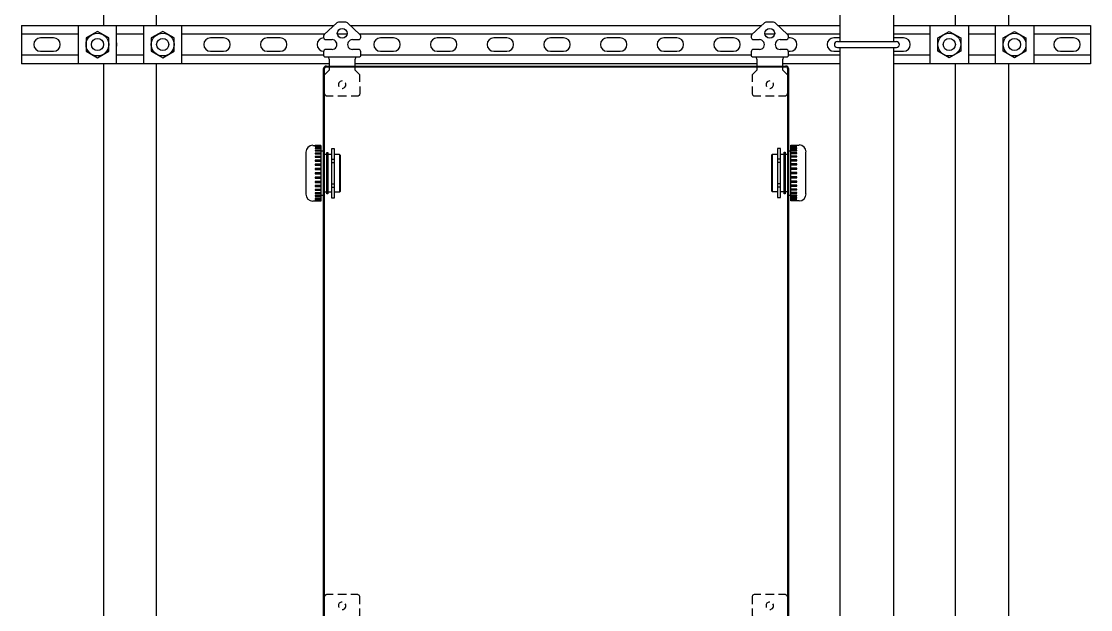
# Model space of a CAD drawing. Header units: feet. Extents: x -159 to 1687, y -48 to 1556.
# Drawn here: x 506.137 to 509.911, y 1044.633 to 1046.707 of the extents above; entities that cross this region are included whole.
import ezdxf

# ---------------------------------------------------------------- set-up
doc = ezdxf.new("R2010")
doc.units = ezdxf.units.FT
doc.header["$MEASUREMENT"] = 0
for name, color, linetype in [('E-COND-RGS', 4, 'Continuous'), ('E-EQPM-CAB', 5, 'Continuous'), ('E-EQPM-HRDW', 253, 'Continuous')]:
    doc.layers.add(name, color=color, linetype=linetype)

msp = doc.modelspace()

# ---------------------------------------------------------------- linework, layer by layer
at = {"layer": 'E-COND-RGS'}
for points in [[(509.02778, 1046.63582), (509.02778, 1048.57827)], [(509.21528, 1048.58072), (509.21528, 1046.63582)], [(506.61479, 1046.69311), (506.61479, 1047.54977), (506.42729, 1047.54977), (506.42729, 1046.69311)], [(509.43384, 1046.69311), (509.43384, 1047.54977), (509.62134, 1047.54977), (509.62134, 1046.69311)], [(509.02778, 1044.51614), (509.02778, 1046.61499)], [(509.21528, 1046.61499), (509.21528, 1044.51614)], [(506.42729, 1046.55769), (506.42729, 1044.57343)], [(506.61479, 1044.57343), (506.61479, 1046.55769)], [(509.43384, 1044.57343), (509.43384, 1046.55769)], [(509.62134, 1046.55769), (509.62134, 1044.57343)]]:
    msp.add_lwpolyline(points, dxfattribs=at)
at = {"layer": 'E-EQPM-CAB', "lineweight": 25}
for p, q in [((507.2074, 1046.58269), (507.33199, 1046.58269)), ((508.71622, 1046.58269), (508.84122, 1046.58269))]:
    msp.add_line(p, q, dxfattribs=at)
for points in [[(507.25073, 1046.70186), (507.20657, 1046.66145)], [(507.28282, 1046.70395), (507.25615, 1046.70395)], [(507.3324, 1046.66145), (507.28824, 1046.70186)], [(508.75997, 1046.70186), (508.7158, 1046.66145)], [(508.79206, 1046.70395), (508.76539, 1046.70395)], [(508.84164, 1046.66145), (508.79747, 1046.70186)], [(507.20406, 1046.6552), (507.20406, 1046.65061)], [(507.21198, 1046.64269), (507.23365, 1046.64269)], [(507.30574, 1046.64269), (507.32699, 1046.64269)], [(507.33532, 1046.65061), (507.33532, 1046.6552)], [(508.7133, 1046.6552), (508.7133, 1046.65061)], [(508.72122, 1046.64269), (508.74247, 1046.64269)], [(508.81497, 1046.64269), (508.83622, 1046.64269)], [(508.84456, 1046.65061), (508.84456, 1046.6552)], [(507.20406, 1046.59978), (507.20406, 1046.58603)], [(507.23365, 1046.60811), (507.21198, 1046.60811)], [(507.32699, 1046.60811), (507.30574, 1046.60811)], [(507.33532, 1046.58603), (507.33532, 1046.59978)], [(508.7133, 1046.59978), (508.7133, 1046.58603)], [(508.74247, 1046.60811), (508.72122, 1046.60811)], [(508.83622, 1046.60811), (508.81497, 1046.60811)], [(508.84456, 1046.58603), (508.84456, 1046.59978)], [(507.22365, 1046.57269), (507.22365, 1046.53519), (507.2074, 1046.51852)], [(507.22032, 1046.58269), (507.22365, 1046.57269)], [(507.31532, 1046.57269), (507.31865, 1046.58269)], [(507.33199, 1046.49352), (507.33199, 1046.51852), (507.31532, 1046.53519), (507.31532, 1046.57269)], [(508.73289, 1046.57269), (508.73289, 1046.53519), (508.71622, 1046.51852), (508.71622, 1046.49352)], [(508.72955, 1046.58269), (508.73289, 1046.57269)], [(508.82456, 1046.57269), (508.82789, 1046.58269)], [(508.84122, 1046.51852), (508.82456, 1046.53519), (508.82456, 1046.57269)], [(507.20406, 1044.5901), (507.20406, 1046.54061), (507.21323, 1046.54977), (508.83539, 1046.54977)], [(507.20406, 1046.52602), (507.2074, 1046.52894)], [(507.2074, 1044.5901), (507.2074, 1046.54061)], [(507.21323, 1046.54644), (508.83539, 1046.54644)], [(507.22448, 1046.54644), (507.22782, 1046.54977)], [(507.23948, 1046.54644), (507.24282, 1046.54977)], [(507.25407, 1046.54644), (507.2574, 1046.54977)], [(507.26865, 1046.54644), (507.27198, 1046.54977)], [(507.28365, 1046.54644), (507.28699, 1046.54977)], [(507.29824, 1046.54644), (507.30157, 1046.54977)], [(507.31282, 1046.54644), (507.31615, 1046.54977)], [(507.32782, 1046.54644), (507.33115, 1046.54977)], [(507.3424, 1046.54644), (507.34574, 1046.54977)], [(507.35741, 1046.54644), (507.36032, 1046.54977)], [(507.37199, 1046.54644), (507.37532, 1046.54977)], [(507.38657, 1046.54644), (507.38991, 1046.54977)], [(507.40157, 1046.54644), (507.40449, 1046.54977)], [(507.41616, 1046.54644), (507.41949, 1046.54977)], [(507.43074, 1046.54644), (507.43408, 1046.54977)], [(507.44574, 1046.54644), (507.44908, 1046.54977)], [(507.46033, 1046.54644), (507.46366, 1046.54977)], [(507.47491, 1046.54644), (507.47824, 1046.54977)], [(507.48991, 1046.54644), (507.49325, 1046.54977)], [(507.5045, 1046.54644), (507.50783, 1046.54977)], [(507.51908, 1046.54644), (507.52241, 1046.54977)], [(507.53408, 1046.54644), (507.53741, 1046.54977)], [(507.54866, 1046.54644), (507.552, 1046.54977)], [(507.56367, 1046.54644), (507.56658, 1046.54977)], [(507.57825, 1046.54644), (507.58158, 1046.54977)], [(507.59283, 1046.54644), (507.59617, 1046.54977)], [(507.60783, 1046.54644), (507.61075, 1046.54977)], [(507.62242, 1046.54644), (507.62575, 1046.54977)], [(507.637, 1046.54644), (507.64034, 1046.54977)], [(507.652, 1046.54644), (507.65534, 1046.54977)], [(507.66659, 1046.54644), (507.66992, 1046.54977)], [(507.68117, 1046.54644), (507.6845, 1046.54977)], [(507.69617, 1046.54644), (507.6995, 1046.54977)], [(507.71076, 1046.54644), (507.71409, 1046.54977)], [(507.72534, 1046.54644), (507.72867, 1046.54977)], [(507.74034, 1046.54644), (507.74367, 1046.54977)], [(507.75492, 1046.54644), (507.75826, 1046.54977)], [(507.76992, 1046.54644), (507.77284, 1046.54977)], [(507.78451, 1046.54644), (507.78784, 1046.54977)], [(507.79909, 1046.54644), (507.80243, 1046.54977)], [(507.81409, 1046.54644), (507.81701, 1046.54977)], [(507.82868, 1046.54644), (507.83201, 1046.54977)], [(507.84326, 1046.54644), (507.8466, 1046.54977)], [(507.85826, 1046.54644), (507.8616, 1046.54977)], [(507.87285, 1046.54644), (507.87618, 1046.54977)], [(507.88743, 1046.54644), (507.89076, 1046.54977)], [(507.90243, 1046.54644), (507.90576, 1046.54977)], [(507.91701, 1046.54644), (507.92035, 1046.54977)], [(507.9316, 1046.54644), (507.93493, 1046.54977)], [(507.9466, 1046.54644), (507.94993, 1046.54977)], [(507.96118, 1046.54644), (507.96452, 1046.54977)], [(507.97577, 1046.54644), (507.9791, 1046.54977)], [(507.99077, 1046.54644), (507.9941, 1046.54977)], [(508.00535, 1046.54644), (508.00869, 1046.54977)], [(508.02035, 1046.54644), (508.02327, 1046.54977)], [(508.03494, 1046.54644), (508.03827, 1046.54977)], [(508.04952, 1046.54644), (508.05285, 1046.54977)], [(508.06452, 1046.54644), (508.06786, 1046.54977)], [(508.07911, 1046.54644), (508.08244, 1046.54977)], [(508.09369, 1046.54644), (508.09702, 1046.54977)], [(508.10869, 1046.54644), (508.11202, 1046.54977)], [(508.12327, 1046.54644), (508.12661, 1046.54977)], [(508.13786, 1046.54644), (508.14119, 1046.54977)], [(508.15286, 1046.54644), (508.15619, 1046.54977)], [(508.16744, 1046.54644), (508.17078, 1046.54977)], [(508.18203, 1046.54644), (508.18536, 1046.54977)], [(508.19703, 1046.54644), (508.20036, 1046.54977)], [(508.21161, 1046.54644), (508.21495, 1046.54977)], [(508.22661, 1046.54644), (508.22953, 1046.54977)], [(508.2412, 1046.54644), (508.24453, 1046.54977)], [(508.25578, 1046.54644), (508.25911, 1046.54977)], [(508.27078, 1046.54644), (508.2737, 1046.54977)], [(508.28537, 1046.54644), (508.2887, 1046.54977)], [(508.29995, 1046.54644), (508.30328, 1046.54977)], [(508.31495, 1046.54644), (508.31828, 1046.54977)], [(508.32953, 1046.54644), (508.33287, 1046.54977)], [(508.34412, 1046.54644), (508.34745, 1046.54977)], [(508.35912, 1046.54644), (508.36245, 1046.54977)], [(508.3737, 1046.54644), (508.37704, 1046.54977)], [(508.38829, 1046.54644), (508.39162, 1046.54977)], [(508.40329, 1046.54644), (508.40662, 1046.54977)], [(508.41787, 1046.54644), (508.42121, 1046.54977)], [(508.43287, 1046.54644), (508.43579, 1046.54977)], [(508.44746, 1046.54644), (508.45079, 1046.54977)], [(508.46204, 1046.54644), (508.46537, 1046.54977)], [(508.47704, 1046.54644), (508.47996, 1046.54977)], [(508.49163, 1046.54644), (508.49496, 1046.54977)], [(508.50621, 1046.54644), (508.50954, 1046.54977)], [(508.52121, 1046.54644), (508.52454, 1046.54977)], [(508.53579, 1046.54644), (508.53913, 1046.54977)], [(508.55038, 1046.54644), (508.55371, 1046.54977)], [(508.56538, 1046.54644), (508.56871, 1046.54977)], [(508.57996, 1046.54644), (508.5833, 1046.54977)], [(508.59455, 1046.54644), (508.59788, 1046.54977)], [(508.60955, 1046.54644), (508.61288, 1046.54977)], [(508.62413, 1046.54644), (508.62746, 1046.54977)], [(508.63913, 1046.54644), (508.64205, 1046.54977)], [(508.65372, 1046.54644), (508.65705, 1046.54977)], [(508.6683, 1046.54644), (508.67163, 1046.54977)], [(508.6833, 1046.54644), (508.68622, 1046.54977)], [(508.69788, 1046.54644), (508.70122, 1046.54977)], [(508.71247, 1046.54644), (508.7158, 1046.54977)], [(508.72747, 1046.54644), (508.7308, 1046.54977)], [(508.74205, 1046.54644), (508.74539, 1046.54977)], [(508.75664, 1046.54644), (508.75997, 1046.54977)], [(508.77164, 1046.54644), (508.77497, 1046.54977)], [(508.78622, 1046.54644), (508.78956, 1046.54977)], [(508.80081, 1046.54644), (508.80414, 1046.54977)], [(508.81581, 1046.54644), (508.81914, 1046.54977)], [(508.83039, 1046.54644), (508.83372, 1046.54977)], [(508.84081, 1046.54227), (508.84331, 1046.54477)], [(508.84122, 1046.54061), (508.84122, 1044.5901)], [(508.84122, 1046.52769), (508.84456, 1046.53102)], [(508.84456, 1046.54061), (508.84456, 1044.5901)], [(507.20406, 1046.51102), (507.2074, 1046.51436)], [(507.20406, 1046.49644), (507.2074, 1046.49977)], [(507.20406, 1046.48144), (507.2074, 1046.48477)], [(507.26948, 1046.47102), (507.27073, 1046.47102), (507.27323, 1046.47144), (507.27573, 1046.47269), (507.27782, 1046.47394), (507.27949, 1046.4756), (507.28199, 1046.47977), (507.28282, 1046.48477), (507.2824, 1046.48727), (507.28157, 1046.48977), (507.28074, 1046.4906)], [(508.77872, 1046.47102), (508.77997, 1046.47102), (508.78247, 1046.47144), (508.78664, 1046.47394), (508.78872, 1046.4756), (508.79122, 1046.47977), (508.79164, 1046.48227), (508.79164, 1046.48727), (508.79081, 1046.48977), (508.78997, 1046.4906)], [(508.84122, 1046.51311), (508.84456, 1046.51644)], [(508.84122, 1046.49852), (508.84456, 1046.50144)], [(508.84122, 1046.48352), (508.84456, 1046.48685)], [(507.20406, 1046.46685), (507.2074, 1046.47019)], [(507.20406, 1046.45227), (507.2074, 1046.4556)], [(507.2074, 1046.45144), (507.20823, 1046.44894), (507.20907, 1046.44769), (507.21032, 1046.44685), (507.21115, 1046.44602), (507.21282, 1046.44519), (507.21407, 1046.44477), (507.23823, 1046.44477)], [(507.25407, 1046.44477), (507.28532, 1046.44477)], [(507.30138, 1046.4444), (507.32555, 1046.4444), (507.32722, 1046.44481), (507.32972, 1046.44648), (507.33055, 1046.44731), (507.33138, 1046.44856), (507.33222, 1046.45106), (507.33263, 1046.45273), (507.33263, 1046.47773)], [(508.71622, 1046.4781), (508.71622, 1046.4531), (508.71664, 1046.45144), (508.71747, 1046.44894), (508.7183, 1046.44769), (508.71914, 1046.44685), (508.72164, 1046.44519), (508.7233, 1046.44477), (508.74747, 1046.44477)], [(508.7633, 1046.44477), (508.79456, 1046.44477)], [(508.80997, 1046.44477), (508.83414, 1046.44477), (508.83581, 1046.44519), (508.83831, 1046.44685), (508.83914, 1046.44769), (508.83997, 1046.44894), (508.84081, 1046.45144), (508.84122, 1046.4531)], [(508.84122, 1046.46894), (508.84456, 1046.47227)], [(508.84122, 1046.45394), (508.84456, 1046.45727)], [(508.84122, 1046.43935), (508.84456, 1046.44269)], [(507.20406, 1046.43727), (507.2074, 1046.4406)], [(507.20406, 1046.42268), (507.2074, 1046.42602)], [(507.20406, 1046.4081), (507.2074, 1046.41143)], [(508.84122, 1046.42477), (508.84456, 1046.4281)], [(508.84122, 1046.40977), (508.84456, 1046.4131)], [(507.20406, 1046.3931), (507.2074, 1046.39643)], [(507.20406, 1046.37852), (507.2074, 1046.38185)], [(507.20406, 1046.36393), (507.2074, 1046.36685)], [(508.84122, 1046.39518), (508.84456, 1046.39852)], [(508.84122, 1046.3806), (508.84456, 1046.38393)], [(508.84122, 1046.3656), (508.84456, 1046.36893)], [(507.20406, 1046.34893), (507.2074, 1046.35226)], [(507.20406, 1046.33435), (507.2074, 1046.33768)], [(508.84122, 1046.35101), (508.84456, 1046.35435)], [(508.84122, 1046.33643), (508.84456, 1046.33935)], [(507.20406, 1046.31976), (507.2074, 1046.32268)], [(507.20406, 1046.30476), (507.2074, 1046.3081)], [(507.20406, 1046.29018), (507.2074, 1046.29351)], [(508.84122, 1046.32143), (508.84456, 1046.32476)], [(508.84122, 1046.30685), (508.84456, 1046.31018)], [(508.84122, 1046.29184), (508.84456, 1046.29518)], [(507.19448, 1046.26976), (507.19448, 1046.07308), (507.16615, 1046.07308)], [(507.16615, 1046.26976), (507.19448, 1046.26976)], [(507.19448, 1046.26893), (507.17406, 1046.26893), (507.17406, 1046.26851), (507.19448, 1046.26851)], [(507.19448, 1046.26559), (507.17406, 1046.26559), (507.17406, 1046.26476), (507.19448, 1046.26476)], [(507.19448, 1046.25976), (507.17406, 1046.25976), (507.17406, 1046.25851)], [(507.17406, 1046.25851), (507.19448, 1046.25851)], [(507.20406, 1046.27518), (507.2074, 1046.27851)], [(507.20406, 1046.26059), (507.2074, 1046.26393)], [(507.24198, 1046.25809), (507.23198, 1046.25809)], [(507.23198, 1046.25809), (507.23198, 1046.08475), (507.24198, 1046.08475), (507.24198, 1046.25809)], [(508.80664, 1046.25893), (508.80664, 1046.086), (508.81622, 1046.086), (508.81622, 1046.25893)], [(508.81622, 1046.25893), (508.80664, 1046.25893)], [(508.84122, 1046.27726), (508.84456, 1046.28059)], [(508.84122, 1046.26268), (508.84456, 1046.26601)], [(508.85373, 1046.27101), (508.88206, 1046.27101)], [(508.88206, 1046.07392), (508.85373, 1046.07392), (508.85373, 1046.27101)], [(508.85373, 1046.26934), (508.87414, 1046.26934), (508.87414, 1046.26976), (508.85373, 1046.26976)], [(508.85373, 1046.26559), (508.87414, 1046.26559), (508.87414, 1046.26643), (508.85373, 1046.26643)], [(508.87414, 1046.25934), (508.87414, 1046.26101), (508.85373, 1046.26101)], [(508.85373, 1046.25934), (508.87414, 1046.25934)], [(508.87414, 1046.25101), (508.87414, 1046.25309), (508.85373, 1046.25309)], [(507.14156, 1046.24518), (507.14156, 1046.09767)], [(507.19448, 1046.25226), (507.17406, 1046.25226), (507.17406, 1046.25018), (507.20406, 1046.25018)], [(507.19448, 1046.24226), (507.17406, 1046.24226), (507.17406, 1046.23976), (507.19448, 1046.23976)], [(507.19448, 1046.23059), (507.17406, 1046.23059), (507.17406, 1046.22809), (507.19448, 1046.22809)], [(507.19448, 1046.21767), (507.17406, 1046.21767), (507.17406, 1046.21476), (507.19448, 1046.21476)], [(507.20406, 1046.24601), (507.2074, 1046.24934)], [(507.21532, 1046.23726), (507.20406, 1046.23726)], [(507.20406, 1046.23101), (507.2074, 1046.23434)], [(507.20406, 1046.21642), (507.2074, 1046.21976)], [(507.23198, 1046.23726), (507.21865, 1046.23726)], [(507.23198, 1046.22142), (507.24198, 1046.22142)], [(507.2599, 1046.23726), (507.24198, 1046.23726)], [(508.80664, 1046.23809), (508.78831, 1046.23809)], [(508.80664, 1046.22226), (508.81622, 1046.22226)], [(508.82997, 1046.23809), (508.81622, 1046.23809)], [(508.84456, 1046.23809), (508.83331, 1046.23809)], [(508.84122, 1046.24768), (508.84456, 1046.25101)], [(508.84122, 1046.23309), (508.84456, 1046.23643)], [(508.84122, 1046.21851), (508.84456, 1046.22184)], [(508.84456, 1046.25101), (508.87414, 1046.25101)], [(508.85373, 1046.24101), (508.87414, 1046.24101), (508.87414, 1046.24309), (508.85373, 1046.24309)], [(508.85373, 1046.22893), (508.87414, 1046.22893), (508.87414, 1046.23143), (508.85373, 1046.23143)], [(508.85373, 1046.21559), (508.87414, 1046.21559), (508.87414, 1046.21851), (508.85373, 1046.21851)], [(508.90664, 1046.0985), (508.90664, 1046.24643)], [(507.19448, 1046.20351), (507.17406, 1046.20351), (507.17406, 1046.20017), (507.19448, 1046.20017)], [(507.19448, 1046.18851), (507.17406, 1046.18851), (507.17406, 1046.18517), (507.19448, 1046.18517)], [(507.20406, 1046.20184), (507.2074, 1046.20517)], [(507.20406, 1046.18684), (507.2074, 1046.19017)], [(507.24198, 1046.20851), (507.23198, 1046.20851)], [(508.81622, 1046.20934), (508.80664, 1046.20934)], [(508.84122, 1046.20351), (508.84456, 1046.20684)], [(508.84122, 1046.18892), (508.84456, 1046.19226)], [(508.84122, 1046.17434), (508.84456, 1046.17726)], [(508.85373, 1046.20142), (508.87414, 1046.20142), (508.87414, 1046.20434), (508.85373, 1046.20434)], [(508.85373, 1046.18601), (508.87414, 1046.18601), (508.87414, 1046.18934), (508.85373, 1046.18934)], [(507.19448, 1046.17309), (507.17406, 1046.17309), (507.17406, 1046.16976), (507.19448, 1046.16976)], [(507.19448, 1046.15767), (507.17406, 1046.15767), (507.17406, 1046.15434), (507.19448, 1046.15434)], [(507.19448, 1046.14267), (507.17406, 1046.14267), (507.17406, 1046.13934), (507.19448, 1046.13934)], [(507.20406, 1046.17226), (507.2074, 1046.17559)], [(507.20406, 1046.15767), (507.2074, 1046.16059)], [(507.20406, 1046.14267), (507.2074, 1046.146)], [(508.84122, 1046.15934), (508.84456, 1046.16267)], [(508.84122, 1046.14475), (508.84456, 1046.14809)], [(508.85373, 1046.17059), (508.87414, 1046.17059), (508.87414, 1046.17392), (508.85373, 1046.17392)], [(508.85373, 1046.15559), (508.87414, 1046.15559), (508.87414, 1046.15851), (508.85373, 1046.15851)], [(508.85373, 1046.14059), (508.87414, 1046.14059), (508.87414, 1046.1435), (508.85373, 1046.1435)], [(507.19448, 1046.12809), (507.17406, 1046.12809), (507.17406, 1046.12517), (507.19448, 1046.12517)], [(507.19448, 1046.11475), (507.17406, 1046.11475), (507.17406, 1046.11225), (507.19448, 1046.11225)], [(507.19448, 1046.10309), (507.17406, 1046.10309), (507.17406, 1046.10059), (507.19448, 1046.10059)], [(507.20406, 1046.12809), (507.2074, 1046.13142)], [(507.20406, 1046.11309), (507.2074, 1046.11642)], [(507.20406, 1046.106), (507.21532, 1046.106)], [(507.20406, 1046.0985), (507.2074, 1046.10184)], [(507.21865, 1046.106), (507.23198, 1046.106)], [(507.23198, 1046.13475), (507.24198, 1046.13475)], [(507.24198, 1046.12184), (507.23198, 1046.12184)], [(507.24198, 1046.106), (507.2599, 1046.106)], [(508.78831, 1046.10684), (508.80664, 1046.10684)], [(508.80664, 1046.13559), (508.81622, 1046.13559)], [(508.81622, 1046.12267), (508.80664, 1046.12267)], [(508.81622, 1046.10684), (508.82997, 1046.10684)], [(508.83331, 1046.10684), (508.84456, 1046.10684)], [(508.84122, 1046.13017), (508.84456, 1046.13309)], [(508.84122, 1046.11517), (508.84456, 1046.1185)], [(508.84122, 1046.10059), (508.84456, 1046.10392)], [(508.85373, 1046.12642), (508.87414, 1046.12642), (508.87414, 1046.12934), (508.85373, 1046.12934)], [(508.85373, 1046.11309), (508.87414, 1046.11309), (508.87414, 1046.116), (508.85373, 1046.116)], [(508.85373, 1046.10184), (508.87414, 1046.10184), (508.87414, 1046.10392), (508.85373, 1046.10392)], [(507.20406, 1046.09267), (507.17406, 1046.09267), (507.17406, 1046.091), (507.19448, 1046.091)], [(507.19448, 1046.08434), (507.17406, 1046.08434)], [(507.17406, 1046.08434), (507.17406, 1046.08308), (507.19448, 1046.08308)], [(507.19448, 1046.0785), (507.17406, 1046.0785), (507.17406, 1046.07725), (507.19448, 1046.07725)], [(507.19448, 1046.07433), (507.17406, 1046.07433), (507.17406, 1046.07392), (507.19448, 1046.07392)], [(507.20406, 1046.08392), (507.2074, 1046.08725)], [(507.20406, 1046.06892), (507.2074, 1046.07225)], [(508.84122, 1046.08559), (508.84456, 1046.08892)], [(508.84122, 1046.071), (508.84456, 1046.07433)], [(508.85373, 1046.0935), (508.84456, 1046.0935)], [(508.85373, 1046.09184), (508.87414, 1046.09184), (508.87414, 1046.09392), (508.85373, 1046.09392)], [(508.87414, 1046.08559), (508.85373, 1046.08559)], [(508.85373, 1046.08392), (508.87414, 1046.08392), (508.87414, 1046.08559)], [(508.85373, 1046.0785), (508.87414, 1046.0785), (508.87414, 1046.07933), (508.85373, 1046.07933)], [(508.85373, 1046.07517), (508.87414, 1046.07517), (508.87414, 1046.07558), (508.85373, 1046.07558)], [(507.20406, 1046.05433), (507.2074, 1046.05767)], [(507.20406, 1046.03975), (507.2074, 1046.04308)], [(507.20406, 1046.02475), (507.2074, 1046.02808)], [(508.84122, 1046.05642), (508.84456, 1046.05975)], [(508.84122, 1046.04142), (508.84456, 1046.04475)], [(508.84122, 1046.02683), (508.84456, 1046.03017)], [(507.20406, 1046.01016), (507.2074, 1046.0135)], [(507.20406, 1045.99558), (507.2074, 1045.9985)], [(508.84122, 1046.01225), (508.84456, 1046.01558)], [(508.84122, 1045.99725), (508.84456, 1046.00058)], [(507.20406, 1045.98058), (507.2074, 1045.98391)], [(507.20406, 1045.966), (507.2074, 1045.96933)], [(507.20406, 1045.95141), (507.2074, 1045.95433)], [(508.84122, 1045.98266), (508.84456, 1045.986)], [(508.84122, 1045.96808), (508.84456, 1045.971)], [(508.84122, 1045.95308), (508.84456, 1045.95641)], [(507.20406, 1045.93641), (507.2074, 1045.93974)], [(507.20406, 1045.92183), (507.2074, 1045.92516)], [(508.84122, 1045.93849), (508.84456, 1045.94183)], [(508.84122, 1045.92349), (508.84456, 1045.92683)], [(507.20406, 1045.90683), (507.2074, 1045.91016)], [(507.20406, 1045.89224), (507.2074, 1045.89558)], [(507.20406, 1045.87766), (507.2074, 1045.88099)], [(508.84122, 1045.90891), (508.84456, 1045.91224)], [(508.84122, 1045.89433), (508.84456, 1045.89766)], [(508.84122, 1045.87933), (508.84456, 1045.88266)], [(507.20406, 1045.86266), (507.2074, 1045.86599)], [(507.20406, 1045.84807), (507.2074, 1045.85141)], [(508.84122, 1045.86474), (508.84456, 1045.86807)], [(508.84122, 1045.85016), (508.84456, 1045.85349)], [(508.84122, 1045.83516), (508.84456, 1045.83849)], [(507.20406, 1045.83349), (507.2074, 1045.83682)], [(507.20406, 1045.81849), (507.2074, 1045.82182)], [(507.20406, 1045.80391), (507.2074, 1045.80724)], [(508.84122, 1045.82057), (508.84456, 1045.82391)], [(508.84122, 1045.80599), (508.84456, 1045.80891)], [(507.20406, 1045.78932), (507.2074, 1045.79224)], [(507.20406, 1045.77432), (507.2074, 1045.77765)], [(507.20406, 1045.75974), (507.2074, 1045.76307)], [(508.84122, 1045.79099), (508.84456, 1045.79432)], [(508.84122, 1045.7764), (508.84456, 1045.77974)], [(508.84122, 1045.76182), (508.84456, 1045.76474)], [(507.20406, 1045.74474), (507.2074, 1045.74807)], [(507.20406, 1045.73015), (507.2074, 1045.73349)], [(508.84122, 1045.74682), (508.84456, 1045.75015)], [(508.84122, 1045.73224), (508.84456, 1045.73557)], [(507.20406, 1045.71557), (507.2074, 1045.7189)], [(507.20406, 1045.70057), (507.2074, 1045.7039)], [(507.20406, 1045.68598), (507.2074, 1045.68932)], [(508.84122, 1045.71723), (508.84456, 1045.72057)], [(508.84122, 1045.70265), (508.84456, 1045.70598)], [(508.84122, 1045.68807), (508.84456, 1045.6914)], [(507.20406, 1045.6714), (507.2074, 1045.67473)], [(507.20406, 1045.6564), (507.2074, 1045.65973)], [(508.84122, 1045.67307), (508.84456, 1045.6764)], [(508.84122, 1045.65848), (508.84456, 1045.66182)], [(507.20406, 1045.64181), (507.2074, 1045.64515)], [(507.20406, 1045.62723), (507.2074, 1045.63015)], [(507.20406, 1045.61223), (507.2074, 1045.61556)], [(508.84122, 1045.6439), (508.84456, 1045.64723)], [(508.84122, 1045.6289), (508.84456, 1045.63223)], [(508.84122, 1045.61431), (508.84456, 1045.61765)], [(507.20406, 1045.59765), (507.2074, 1045.60098)], [(507.20406, 1045.58306), (507.2074, 1045.58598)], [(508.84122, 1045.59973), (508.84456, 1045.60265)], [(508.84122, 1045.58473), (508.84456, 1045.58806)], [(508.84122, 1045.57014), (508.84456, 1045.57348)], [(507.20406, 1045.56806), (507.2074, 1045.57139)], [(507.20406, 1045.55348), (507.2074, 1045.55681)], [(507.20406, 1045.53848), (507.2074, 1045.54181)], [(508.84122, 1045.55514), (508.84456, 1045.55848)], [(508.84122, 1045.54056), (508.84456, 1045.54389)], [(507.20406, 1045.52389), (507.2074, 1045.52723)], [(507.20406, 1045.50931), (507.2074, 1045.51264)], [(508.84122, 1045.52598), (508.84456, 1045.52931)], [(508.84122, 1045.51097), (508.84456, 1045.51431)], [(508.84122, 1045.49639), (508.84456, 1045.49972)], [(507.20406, 1045.49431), (507.2074, 1045.49764)], [(507.20406, 1045.47972), (507.2074, 1045.48306)], [(507.20406, 1045.46514), (507.2074, 1045.46847)], [(508.84122, 1045.48181), (508.84456, 1045.48514)], [(508.84122, 1045.46681), (508.84456, 1045.47014)], [(507.20406, 1045.45014), (507.2074, 1045.45347)], [(507.20406, 1045.43555), (507.2074, 1045.43889)], [(507.20406, 1045.42097), (507.2074, 1045.42389)], [(508.84122, 1045.45222), (508.84456, 1045.45556)], [(508.84122, 1045.43764), (508.84456, 1045.44055)], [(508.84122, 1045.42264), (508.84456, 1045.42597)], [(507.20406, 1045.40597), (507.2074, 1045.4093)], [(507.20406, 1045.39139), (507.2074, 1045.39472)], [(508.84122, 1045.40805), (508.84456, 1045.41139)], [(508.84122, 1045.39347), (508.84456, 1045.39639)], [(507.20406, 1045.37639), (507.2074, 1045.37972)], [(507.20406, 1045.3618), (507.2074, 1045.36513)], [(507.20406, 1045.34722), (507.2074, 1045.35055)], [(508.84122, 1045.37847), (508.84456, 1045.3818)], [(508.84122, 1045.36388), (508.84456, 1045.36722)], [(508.84122, 1045.34888), (508.84456, 1045.35222)], [(507.20406, 1045.33222), (507.2074, 1045.33555)], [(507.20406, 1045.31763), (507.2074, 1045.32097)], [(508.84122, 1045.3343), (508.84456, 1045.33763)], [(508.84122, 1045.31972), (508.84456, 1045.32305)], [(507.20406, 1045.30305), (507.2074, 1045.30638)], [(507.20406, 1045.28805), (507.2074, 1045.29138)], [(507.20406, 1045.27346), (507.2074, 1045.2768)], [(508.84122, 1045.30472), (508.84456, 1045.30805)], [(508.84122, 1045.29013), (508.84456, 1045.29346)], [(508.84122, 1045.27555), (508.84456, 1045.27888)], [(507.20406, 1045.25888), (507.2074, 1045.2618)], [(507.20406, 1045.24388), (507.2074, 1045.24721)], [(508.84122, 1045.26055), (508.84456, 1045.26388)], [(508.84122, 1045.24596), (508.84456, 1045.2493)], [(508.84122, 1045.23138), (508.84456, 1045.2343)], [(507.20406, 1045.22929), (507.2074, 1045.23263)], [(507.20406, 1045.21471), (507.2074, 1045.21763)], [(507.20406, 1045.19971), (507.2074, 1045.20304)], [(508.84122, 1045.21638), (508.84456, 1045.21971)], [(508.84122, 1045.20179), (508.84456, 1045.20513)], [(507.20406, 1045.18513), (507.2074, 1045.18846)], [(507.20406, 1045.17013), (507.2074, 1045.17346)], [(507.20406, 1045.15554), (507.2074, 1045.15888)], [(508.84122, 1045.18679), (508.84456, 1045.19013)], [(508.84122, 1045.17221), (508.84456, 1045.17554)], [(508.84122, 1045.15762), (508.84456, 1045.16096)], [(507.20406, 1045.14096), (507.2074, 1045.14429)], [(507.20406, 1045.12596), (507.2074, 1045.12929)], [(508.84122, 1045.14262), (508.84456, 1045.14596)], [(508.84122, 1045.12804), (508.84456, 1045.13137)], [(507.20406, 1045.11137), (507.2074, 1045.11471)], [(507.20406, 1045.09679), (507.2074, 1045.10012)], [(507.20406, 1045.08179), (507.2074, 1045.08512)], [(508.84122, 1045.11346), (508.84456, 1045.11679)], [(508.84122, 1045.09846), (508.84456, 1045.10179)], [(508.84122, 1045.08387), (508.84456, 1045.0872)], [(507.20406, 1045.0672), (507.2074, 1045.07054)], [(507.20406, 1045.05262), (507.2074, 1045.05554)], [(508.84122, 1045.06929), (508.84456, 1045.0722)], [(508.84122, 1045.05429), (508.84456, 1045.05762)], [(507.20406, 1045.03762), (507.2074, 1045.04095)], [(507.20406, 1045.02304), (507.2074, 1045.02637)], [(507.20406, 1045.00803), (507.2074, 1045.01137)], [(508.84122, 1045.0397), (508.84456, 1045.04304)], [(508.84122, 1045.02512), (508.84456, 1045.02804)], [(508.84122, 1045.01012), (508.84456, 1045.01345)], [(507.20406, 1044.99345), (507.2074, 1044.99678)], [(507.20406, 1044.97887), (507.2074, 1044.9822)], [(508.84122, 1044.99553), (508.84456, 1044.99887)], [(508.84122, 1044.98053), (508.84456, 1044.98387)], [(507.20406, 1044.96387), (507.2074, 1044.9672)], [(507.20406, 1044.94928), (507.2074, 1044.95262)], [(507.20406, 1044.9347), (507.2074, 1044.93803)], [(508.84122, 1044.96595), (508.84456, 1044.96928)], [(508.84122, 1044.95137), (508.84456, 1044.9547)], [(508.84122, 1044.93636), (508.84456, 1044.9397)], [(507.20406, 1044.9197), (507.2074, 1044.92303)], [(507.20406, 1044.90511), (507.2074, 1044.90845)], [(508.84122, 1044.92178), (508.84456, 1044.92511)], [(508.84122, 1044.9072), (508.84456, 1044.91053)], [(508.84122, 1044.8922), (508.84456, 1044.89553)], [(507.20406, 1044.89053), (507.2074, 1044.89345)], [(507.20406, 1044.87553), (507.2074, 1044.87886)], [(507.20406, 1044.86094), (507.2074, 1044.86428)], [(508.84122, 1044.87761), (508.84456, 1044.88095)], [(508.84122, 1044.86303), (508.84456, 1044.86594)], [(507.20406, 1044.84636), (507.2074, 1044.84928)], [(507.20406, 1044.83136), (507.2074, 1044.83469)], [(507.20406, 1044.81678), (507.2074, 1044.82011)], [(508.84122, 1044.84803), (508.84456, 1044.85136)], [(508.84122, 1044.83344), (508.84456, 1044.83678)], [(508.84122, 1044.81886), (508.84456, 1044.82178)], [(507.20406, 1044.80177), (507.2074, 1044.80511)], [(507.20406, 1044.78719), (507.2074, 1044.79052)], [(508.84122, 1044.80386), (508.84456, 1044.80719)], [(508.84122, 1044.78927), (508.84456, 1044.79261)], [(507.20406, 1044.77261), (507.2074, 1044.77594)], [(507.20406, 1044.75761), (507.2074, 1044.76094)], [(507.20406, 1044.74302), (507.2074, 1044.74636)], [(508.84122, 1044.77427), (508.84456, 1044.77761)], [(508.84122, 1044.75969), (508.84456, 1044.76302)], [(508.84122, 1044.74511), (508.84456, 1044.74844)], [(507.20406, 1044.72844), (507.2074, 1044.73177)], [(507.20406, 1044.71344), (507.2074, 1044.71677)], [(508.84122, 1044.7301), (508.84456, 1044.73344)], [(508.84122, 1044.71552), (508.84456, 1044.71885)], [(507.20406, 1044.69885), (507.2074, 1044.70219)], [(507.20406, 1044.68427), (507.2074, 1044.68719)], [(507.20406, 1044.66927), (507.2074, 1044.6726)], [(507.23823, 1044.68594), (507.21407, 1044.68594), (507.21282, 1044.68552), (507.21115, 1044.68469), (507.21032, 1044.68385), (507.20907, 1044.68302), (507.20823, 1044.68177), (507.2074, 1044.67927)], [(507.28532, 1044.68594), (507.25407, 1044.68594)], [(507.33199, 1044.6526), (507.33199, 1044.6776), (507.33157, 1044.67927), (507.33074, 1044.68177), (507.3299, 1044.68302), (507.32907, 1044.68385), (507.32657, 1044.68552), (507.3249, 1044.68594), (507.30074, 1044.68594)], [(508.74747, 1044.68594), (508.7233, 1044.68594), (508.72164, 1044.68552), (508.71914, 1044.68385), (508.7183, 1044.68302), (508.71747, 1044.68177), (508.71664, 1044.67927), (508.71622, 1044.6776), (508.71622, 1044.6526)], [(508.79456, 1044.68594), (508.7633, 1044.68594)], [(508.84122, 1044.6776), (508.84081, 1044.67927), (508.83997, 1044.68177), (508.83914, 1044.68302), (508.83831, 1044.68385), (508.83581, 1044.68552), (508.83414, 1044.68594), (508.80997, 1044.68594)], [(508.84122, 1044.70094), (508.84456, 1044.70385)], [(508.84122, 1044.68594), (508.84456, 1044.68927)], [(508.84122, 1044.67135), (508.84456, 1044.67469)], [(507.20406, 1044.65468), (507.2074, 1044.65802)], [(507.20406, 1044.63968), (507.2074, 1044.64302)], [(507.26948, 1044.65968), (507.26823, 1044.65968), (507.26573, 1044.65927), (507.26365, 1044.65843), (507.25948, 1044.6551), (507.25698, 1044.65093), (507.25657, 1044.64843), (507.25657, 1044.64593), (507.25698, 1044.64343), (507.25782, 1044.64093), (507.25823, 1044.6401)], [(507.31532, 1044.59552), (507.33199, 1044.61218), (507.33199, 1044.63718)], [(508.71622, 1044.63718), (508.71622, 1044.61218), (508.73289, 1044.59552)], [(508.77872, 1044.65968), (508.77747, 1044.65968), (508.77497, 1044.65927), (508.77289, 1044.65843), (508.76872, 1044.6551), (508.76622, 1044.65093), (508.7658, 1044.64843), (508.7658, 1044.64343), (508.76664, 1044.64093), (508.76747, 1044.6401)], [(508.84122, 1044.65677), (508.84456, 1044.65968)], [(508.84122, 1044.64177), (508.84456, 1044.6451)]]:
    msp.add_lwpolyline(points, dxfattribs=at)
for points in [[(507.21865, 1046.0985), (507.21532, 1046.0985), (507.21532, 1046.24434), (507.21865, 1046.24434)], [(507.2599, 1046.23726), (507.2599, 1046.106), (507.26323, 1046.10892), (507.26323, 1046.23393)], [(508.78831, 1046.10684), (508.78831, 1046.23809), (508.78539, 1046.23518), (508.78539, 1046.10975)], [(508.82997, 1046.24559), (508.83331, 1046.24559), (508.83331, 1046.09934), (508.82997, 1046.09934)]]:
    msp.add_lwpolyline(points, close=True, dxfattribs=at)
for centre in [(507.26969, 1046.66499), (508.77893, 1046.66499)]:
    msp.add_circle(centre, 0.01729, dxfattribs=at)
for centre, radius, start, end in [((507.25636, 1046.69582), 0.00813, 90.00001, 132.49512), ((507.28303, 1046.69582), 0.00813, 47.50488, 89.99999), ((508.7656, 1046.69582), 0.00813, 90.00001, 132.49512), ((508.79226, 1046.69582), 0.00813, 47.50488, 89.99999), ((507.21219, 1046.6554), 0.00813, 132.49507, 180.00002), ((507.21219, 1046.65082), 0.00813, 180.00001, 269.99999), ((507.23386, 1046.6254), 0.01729, 269.99999, 90.00001), ((507.30594, 1046.6254), 0.01729, 89.99999, 270.00001), ((507.3272, 1046.65082), 0.00813, 270.00001, 359.99999), ((507.3272, 1046.6554), 0.00813, 359.99998, 47.50493), ((508.72143, 1046.6554), 0.00813, 132.49507, 180.00002), ((508.72143, 1046.65082), 0.00813, 180.00001, 269.99999), ((508.74268, 1046.6254), 0.01729, 269.99999, 90.00001), ((508.81518, 1046.6254), 0.01729, 89.99999, 270.00001), ((508.83643, 1046.65082), 0.00813, 270.00001, 359.99999), ((508.83643, 1046.6554), 0.00813, 359.99998, 47.50493), ((507.21219, 1046.59998), 0.00813, 90.00001, 179.99999), ((507.3272, 1046.59998), 0.00813, 0.00001, 89.99999), ((508.72143, 1046.59998), 0.00813, 90.00001, 179.99999), ((508.83643, 1046.59998), 0.00813, 0.00001, 89.99999), ((507.20761, 1046.58623), 0.00313, 179.99996, 270.00004), ((507.3322, 1046.58623), 0.00313, 269.99996, 0.00004), ((508.71643, 1046.58623), 0.00313, 179.99996, 270.00004), ((508.84143, 1046.58623), 0.00313, 269.99996, 0.00004), ((507.21344, 1046.54081), 0.00938, 90.00025, 179.99975), ((507.21344, 1046.54081), 0.00604, 89.99944, 180.00056), ((508.8356, 1046.54081), 0.00938, 0.00045, 89.99955), ((508.8356, 1046.54081), 0.00604, 359.99913, 90.00087), ((507.26969, 1046.48413), 0.01314, 90.8843, 209.36372), ((508.77828, 1046.4845), 0.01278, 88.00627, 212.24175), ((507.16635, 1046.24538), 0.02479, 90, 180), ((508.88227, 1046.24663), 0.02479, 0.00013, 89.99987), ((507.16635, 1046.09788), 0.02479, 180, 270), ((508.88227, 1046.09871), 0.02479, 270.00013, 359.99987), ((507.26993, 1044.6462), 0.01278, 268.00627, 32.24175), ((508.77917, 1044.6462), 0.01278, 268.00627, 32.24175)]:
    msp.add_arc(centre, radius, start, end, dxfattribs=at)
at = {"layer": 'E-EQPM-HRDW'}
for points in [[(506.1374, 1046.69311), (507.24117, 1046.69311)], [(506.1374, 1046.69311), (506.1374, 1046.55769)], [(506.33815, 1046.69311), (506.33815, 1046.55769)], [(506.47356, 1046.55769), (506.47356, 1046.69311)], [(506.56851, 1046.69311), (506.56851, 1046.55769)], [(506.70393, 1046.55769), (506.70393, 1046.69311)], [(507.2978, 1046.69311), (508.75041, 1046.69311)], [(508.80704, 1046.69311), (509.02778, 1046.69311)], [(509.91122, 1046.69311), (509.91122, 1046.55769), (509.21528, 1046.55769)], [(509.21528, 1046.69311), (509.91122, 1046.69311)], [(509.3447, 1046.55769), (509.3447, 1046.69311)], [(509.48011, 1046.69311), (509.48011, 1046.55769)], [(509.57506, 1046.55769), (509.57506, 1046.69311)], [(509.71048, 1046.69311), (509.71048, 1046.55769)], [(506.33815, 1046.66186), (506.1374, 1046.66186)], [(506.38899, 1046.66186), (506.38866, 1046.66186)], [(506.42305, 1046.66186), (506.42273, 1046.66186)], [(506.56851, 1046.66186), (506.47356, 1046.66186)], [(506.61935, 1046.66186), (506.61902, 1046.66186)], [(506.65342, 1046.66186), (506.65309, 1046.66186)], [(507.20702, 1046.66186), (506.70393, 1046.66186)], [(507.2867, 1046.66186), (507.25269, 1046.66186)], [(508.71626, 1046.66186), (507.33195, 1046.66186)], [(508.79594, 1046.66186), (508.76192, 1046.66186)], [(509.02778, 1046.66186), (508.84119, 1046.66186)], [(509.01736, 1046.63582), (509.2257, 1046.63582)], [(509.3447, 1046.66186), (509.21528, 1046.66186)], [(509.39553, 1046.66186), (509.39521, 1046.66186)], [(509.4296, 1046.66186), (509.42927, 1046.66186)], [(509.57506, 1046.66186), (509.48011, 1046.66186)], [(509.6259, 1046.66186), (509.62557, 1046.66186)], [(509.65996, 1046.66186), (509.65964, 1046.66186)], [(509.91122, 1046.66186), (509.71048, 1046.66186)], [(509.01736, 1046.61499), (509.2257, 1046.61499)], [(506.1374, 1046.58894), (506.33815, 1046.58894)], [(507.22365, 1046.55769), (506.1374, 1046.55769)], [(506.38866, 1046.58894), (506.38899, 1046.58894)], [(506.42273, 1046.58894), (506.42305, 1046.58894)], [(506.47356, 1046.58894), (506.56851, 1046.58894)], [(506.61902, 1046.58894), (506.61935, 1046.58894)], [(506.65309, 1046.58894), (506.65342, 1046.58894)], [(506.70393, 1046.58894), (507.20406, 1046.58894)], [(508.73289, 1046.55769), (507.31532, 1046.55769)], [(507.33532, 1046.58894), (508.7133, 1046.58894)], [(509.02778, 1046.55769), (508.82456, 1046.55769)], [(508.84456, 1046.58894), (509.02778, 1046.58894)], [(509.21528, 1046.58894), (509.3447, 1046.58894)], [(509.39521, 1046.58894), (509.39553, 1046.58894)], [(509.42927, 1046.58894), (509.4296, 1046.58894)], [(509.48011, 1046.58894), (509.57506, 1046.58894)], [(509.62557, 1046.58894), (509.6259, 1046.58894)], [(509.65964, 1046.58894), (509.65996, 1046.58894)], [(509.71048, 1046.58894), (509.91122, 1046.58894)]]:
    msp.add_lwpolyline(points, dxfattribs=at)
for points in [[(506.40586, 1046.57902), (506.44603, 1046.60221), (506.44603, 1046.6486), (506.40586, 1046.67179), (506.36568, 1046.6486), (506.36568, 1046.60221)], [(506.63622, 1046.57902), (506.67639, 1046.60221), (506.67639, 1046.6486), (506.63622, 1046.67179), (506.59605, 1046.6486), (506.59605, 1046.60221)], [(509.4124, 1046.57902), (509.37223, 1046.60221), (509.37223, 1046.6486), (509.4124, 1046.67179), (509.45258, 1046.6486), (509.45258, 1046.60221)], [(509.64277, 1046.57902), (509.60259, 1046.60221), (509.60259, 1046.6486), (509.64277, 1046.67179), (509.68294, 1046.6486), (509.68294, 1046.60221)]]:
    msp.add_lwpolyline(points, close=True, dxfattribs=at)
for points in [[(506.20443, 1046.60199), (506.25134, 1046.60199, 1), (506.25134, 1046.64882), (506.20443, 1046.64882, 1)], [(506.80443, 1046.60199), (506.85134, 1046.60199, 1), (506.85134, 1046.64882), (506.80443, 1046.64882, 1)], [(507.00443, 1046.60199), (507.05134, 1046.60199, 1), (507.05134, 1046.64882), (507.00443, 1046.64882, 1)], [(507.40443, 1046.60199), (507.45134, 1046.60199, 1), (507.45134, 1046.64882), (507.40443, 1046.64882, 1)], [(507.60443, 1046.60199), (507.65134, 1046.60199, 1), (507.65134, 1046.64882), (507.60443, 1046.64882, 1)], [(507.80443, 1046.60199), (507.85134, 1046.60199, 1), (507.85134, 1046.64882), (507.80443, 1046.64882, 1)], [(508.00443, 1046.60199), (508.05134, 1046.60199, 1), (508.05134, 1046.64882), (508.00443, 1046.64882, 1)], [(508.20443, 1046.60199), (508.25134, 1046.60199, 1), (508.25134, 1046.64882), (508.20443, 1046.64882, 1)], [(508.40443, 1046.60199), (508.45134, 1046.60199, 1), (508.45134, 1046.64882), (508.40443, 1046.64882, 1)], [(508.60443, 1046.60199), (508.65134, 1046.60199, 1), (508.65134, 1046.64882), (508.60443, 1046.64882, 1)], [(509.80443, 1046.60199), (509.85134, 1046.60199, 1), (509.85134, 1046.64882), (509.80443, 1046.64882, 1)]]:
    msp.add_lwpolyline(points, format="xyb", close=True, dxfattribs=at)
for points in [[(506.47356, 1046.61801, 0.1619077), (506.47356, 1046.63279)], [(507.20443, 1046.64882, 1), (507.20443, 1046.60199)], [(508.84431, 1046.60199), (508.85134, 1046.60199, 1), (508.85134, 1046.64882), (508.84431, 1046.64882)], [(509.02778, 1046.64882), (509.00443, 1046.64882, 1), (509.00443, 1046.60199), (509.02778, 1046.60199)], [(509.21528, 1046.60199), (509.25134, 1046.60199, 1), (509.25134, 1046.64882), (509.21528, 1046.64882)], [(509.45222, 1046.6488, 0.0093335), (509.45134, 1046.64882)]]:
    msp.add_lwpolyline(points, format="xyb", dxfattribs=at)
for centre, radius in [((506.40586, 1046.6254), 0.04017), ((506.40586, 1046.6254), 0.02143), ((506.63622, 1046.6254), 0.04017), ((506.63622, 1046.6254), 0.02143), ((509.4124, 1046.6254), 0.04017), ((509.4124, 1046.6254), 0.02143), ((509.64277, 1046.6254), 0.04017), ((509.64277, 1046.6254), 0.02143)]:
    msp.add_circle(centre, radius, dxfattribs=at)
for centre, start, end in [((509.01736, 1046.6254), 90, 270), ((509.2257, 1046.6254), 270, 90)]:
    msp.add_arc(centre, 0.01042, start, end, dxfattribs=at)

doc.saveas('drawing.dxf')
